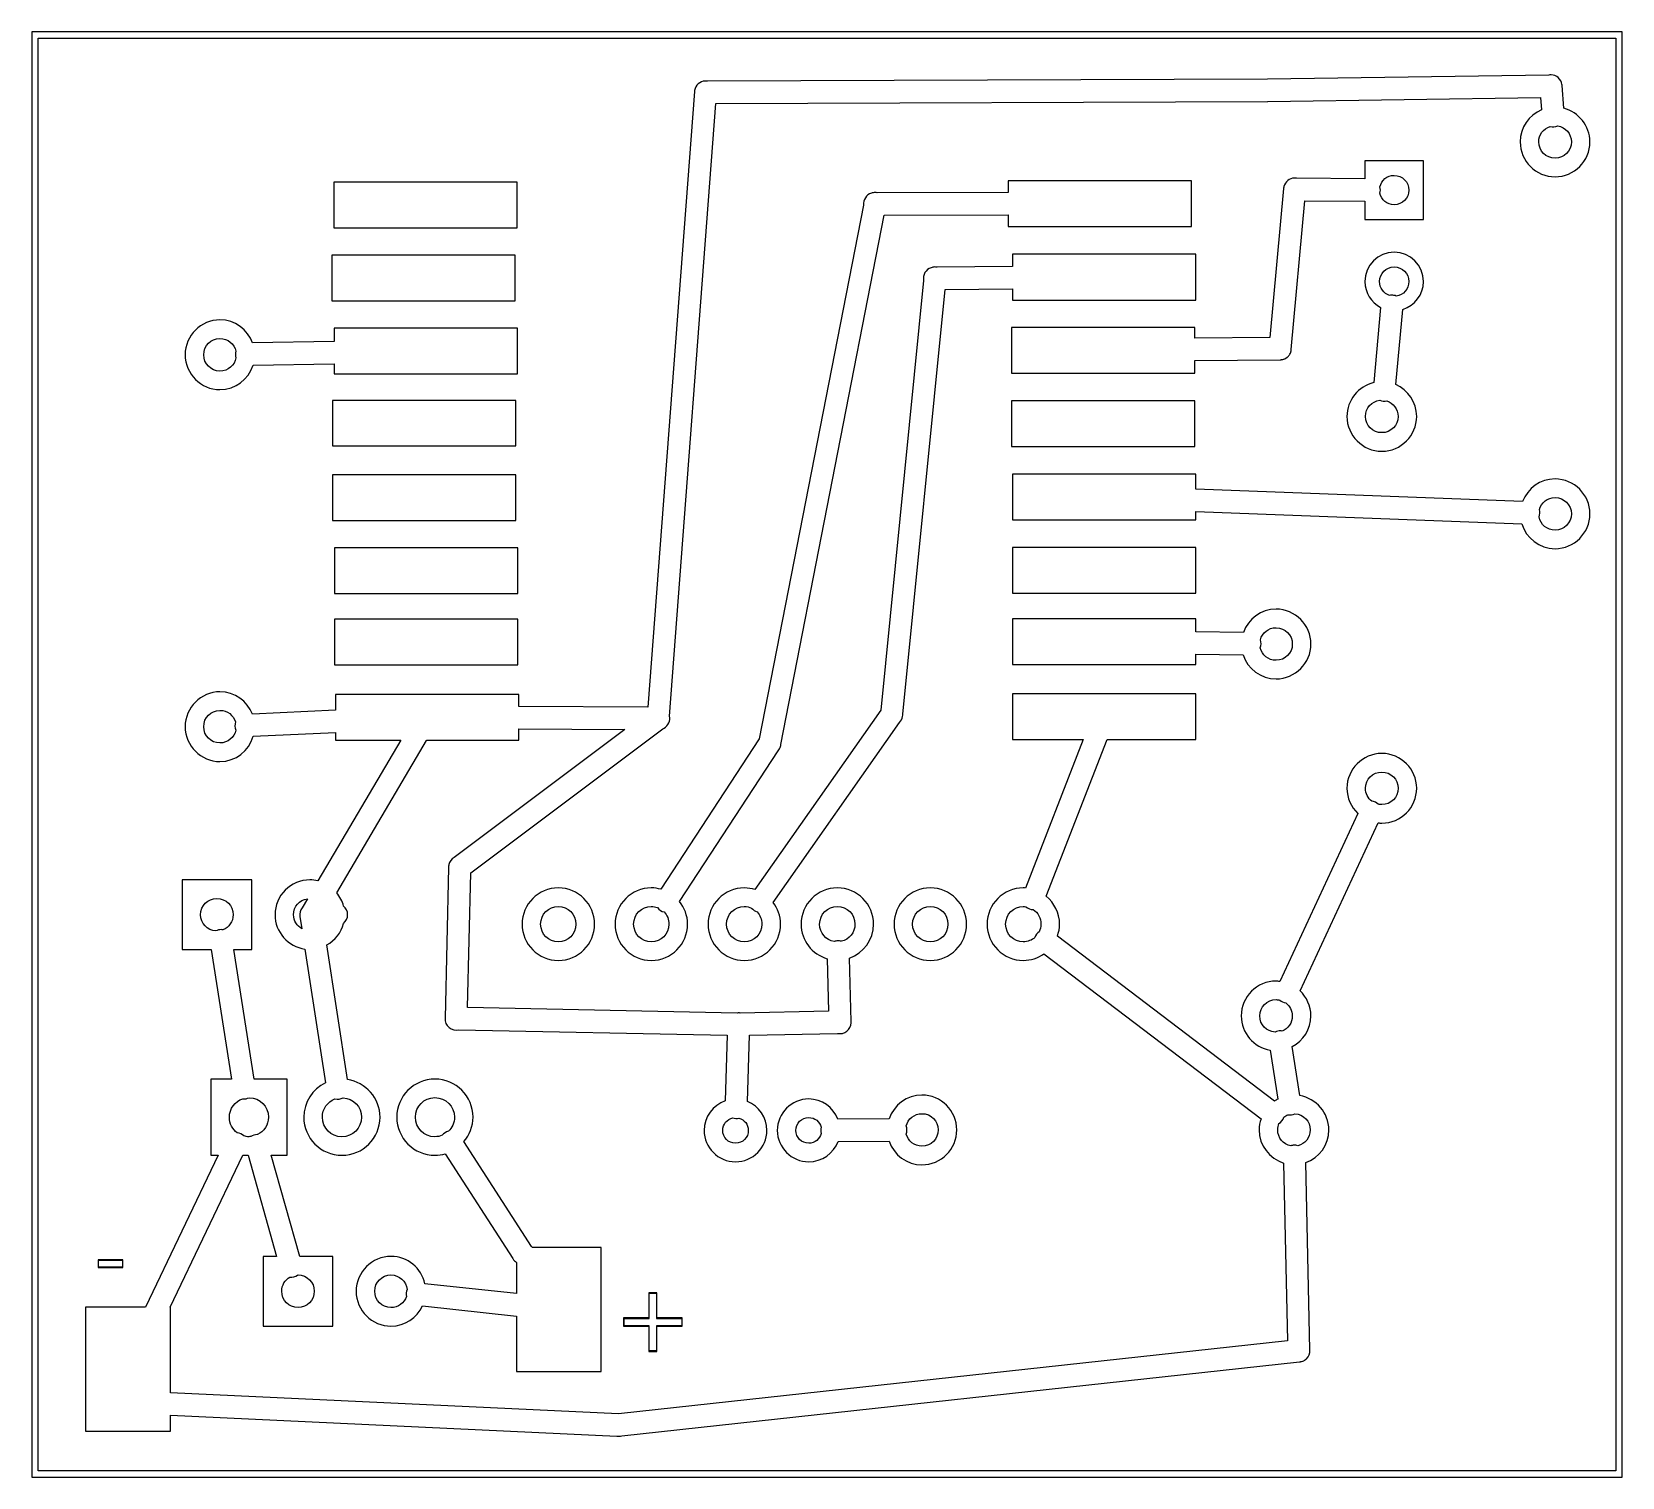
# Model space of a CAD drawing. Extents: x 0 to 34.8, y 0 to 31.6.
import ezdxf

# ---------------------------------------------------------------- set-up
doc = ezdxf.new("R2010")
doc.units = 0
doc.layers.get('0').update_dxf_attribs({"linetype": 'CONTINUOUS'})

msp = doc.modelspace()

# ---------------------------------------------------------------- linework, layer by layer
at = {"color": 7}
for p, q in [((0.010583, 31.59845), (0.010583, 31.527895)), ((34.759216, 31.59845), (0.010583, 31.59845)), ((0.010583, 31.59845), (0.010583, 31.59845)), ((0.010583, 31.527895), (0.010583, 0.010708)), ((0.151695, 31.457339), (34.618105, 31.457339)), ((0.151695, 0.151819), (0.151695, 31.457339)), ((0.151695, 31.457339), (0.151695, 31.457339)), ((34.618105, 31.457339), (34.618105, 0.151819)), ((34.759216, 0.010708), (34.759216, 31.59845)), ((33.158487, 30.654328), (27.012211, 30.56437)), ((33.204733, 30.658299), (33.20479, 30.658297)), ((14.490346, 30.291849), (13.469053, 16.837778)), ((27.012211, 30.56437), (14.772579, 30.51939)), ((33.482158, 29.926724), (33.445997, 30.421495)), ((13.94311, 16.645955), (14.959111, 30.032117)), ((14.959111, 30.032117), (27.009125, 30.076655)), ((27.019262, 30.076655), (32.976359, 30.163527)), ((32.976359, 30.163527), (32.996205, 29.89321)), ((33.34987, 29.541754), (33.34987, 29.541754)), ((29.137807, 28.779759), (29.1377, 28.779754)), ((29.1377, 28.779754), (29.1377, 28.387729)), ((30.417949, 28.779759), (29.137807, 28.779759)), ((30.417949, 27.659688), (30.417949, 28.779759)), ((6.611501, 28.315851), (6.611501, 27.31793)), ((10.615972, 28.315851), (6.611501, 28.315851)), ((6.611501, 28.315851), (6.611501, 28.315851)), ((10.615972, 27.31793), (10.615972, 28.315851)), ((21.340866, 28.339671), (21.340865, 28.339663)), ((21.340865, 28.339663), (21.340865, 28.083017)), ((25.34578, 28.339671), (21.340866, 28.339671)), ((25.34578, 27.341309), (25.34578, 28.339671)), ((27.359661, 28.170775), (27.063327, 24.917721)), ((27.360112, 28.175622), (27.360112, 28.173861)), ((27.645891, 28.396548), (27.644085, 28.396548)), ((29.1377, 28.387729), (27.645891, 28.396548)), ((29.777571, 28.460049), (29.777551, 28.460049)), ((18.18305, 27.811812), (15.903674, 16.144568)), ((21.340865, 28.083017), (18.480717, 28.080805)), ((27.530019, 24.654461), (27.825472, 27.907956)), ((27.825472, 27.907956), (29.137807, 27.899577)), ((29.137807, 27.899577), (29.137807, 27.499615)), ((16.376838, 16.025947), (18.637263, 27.593538)), ((18.637263, 27.593538), (21.340866, 27.59575)), ((21.340866, 27.59575), (21.340866, 27.341309)), ((29.137807, 27.499615), (30.417949, 27.499615)), ((30.417949, 27.499615), (30.417949, 27.659688)), ((6.611501, 27.31793), (10.615972, 27.31793)), ((21.340866, 27.341309), (25.34578, 27.341309)), ((29.777551, 26.779943), (29.777551, 26.779943)), ((6.567404, 26.718208), (6.567404, 25.719846)), ((10.572316, 26.718208), (6.567404, 26.718208)), ((6.567404, 26.718208), (6.567404, 26.718208)), ((10.572316, 25.719846), (10.572316, 26.718208)), ((21.437879, 26.466412), (19.789083, 26.455387)), ((21.437889, 26.735424), (21.437879, 26.735405)), ((21.437879, 26.735405), (21.437879, 26.466412)), ((25.442802, 26.735424), (21.437889, 26.735424)), ((25.442802, 25.737062), (25.442802, 26.735424)), ((29.777551, 26.459357), (29.777551, 26.459357)), ((19.495836, 26.164347), (18.560974, 16.77119)), ((6.567404, 25.719846), (10.572316, 25.719846)), ((19.042967, 16.689188), (19.967246, 25.969013)), ((19.967246, 25.969013), (21.437889, 25.978715)), ((21.437889, 25.978715), (21.437889, 25.737062)), ((21.437889, 25.737062), (25.442802, 25.737062)), ((29.481217, 25.57653), (29.330404, 23.932143)), ((29.815915, 23.888046), (29.966728, 25.531991)), ((4.12177, 25.302686), (4.12177, 25.302686)), ((10.622587, 25.12321), (6.617675, 25.12321)), ((6.617675, 25.12321), (6.617675, 24.830845)), ((10.622587, 24.124848), (10.622587, 25.12321)), ((25.422028, 25.134239), (21.417556, 25.134239)), ((21.417556, 25.134239), (21.417556, 24.135877)), ((25.422028, 24.900523), (25.422028, 25.134239)), ((4.12177, 24.896109), (4.12177, 24.896109)), ((6.617675, 24.830845), (4.835705, 24.798213)), ((27.063327, 24.917721), (25.422028, 24.900523)), ((4.844083, 24.310056), (6.617675, 24.342688)), ((6.617675, 24.342688), (6.617675, 24.124848)), ((25.422028, 24.412367), (27.289546, 24.43221)), ((25.422028, 24.135877), (25.422028, 24.412367)), ((6.617675, 24.124848), (10.622587, 24.124848)), ((21.417556, 24.135877), (25.422028, 24.135877)), ((6.580192, 23.544518), (6.580192, 22.546597)), ((10.584663, 23.544518), (6.580192, 23.544518)), ((6.580192, 23.544518), (6.580192, 23.544518)), ((10.584663, 22.546597), (10.584663, 23.544518)), ((21.417594, 23.533053), (21.417594, 22.535132)), ((25.422066, 23.533053), (21.417594, 23.533053)), ((21.417594, 23.533053), (21.417594, 23.533053)), ((25.422066, 22.535132), (25.422066, 23.533053)), ((29.46446, 23.544968), (29.46446, 23.544969)), ((6.580192, 22.546597), (10.584663, 22.546597)), ((21.417594, 22.535132), (25.422066, 22.535132)), ((6.580191, 21.914242), (6.580191, 20.91588)), ((10.584662, 21.914242), (6.580191, 21.914242)), ((6.580191, 21.914242), (6.580191, 21.914242)), ((10.584662, 20.91588), (10.584662, 21.914242)), ((21.437878, 21.932322), (21.437878, 20.933961)), ((25.44279, 21.932322), (21.437878, 21.932322)), ((21.437878, 21.932322), (21.437878, 21.932322)), ((25.44279, 21.602034), (25.44279, 21.932322)), ((32.58346, 21.334805), (25.44279, 21.602034)), ((33.292985, 21.41903), (33.292983, 21.41903)), ((6.580191, 20.91588), (10.584662, 20.91588)), ((21.437878, 20.933961), (25.44279, 20.933961)), ((25.44279, 20.933961), (25.44279, 21.114318)), ((25.44279, 21.114318), (32.56582, 20.84753)), ((6.623847, 20.321009), (6.623847, 19.322647)), ((10.62876, 20.321009), (6.623847, 20.321009)), ((6.623847, 20.321009), (6.623847, 20.321009)), ((10.62876, 19.322647), (10.62876, 20.321009)), ((21.437878, 20.331151), (21.437878, 19.33323)), ((25.44279, 20.331151), (21.437878, 20.331151)), ((21.437878, 20.331151), (21.437878, 20.331151)), ((25.44279, 19.33323), (25.44279, 20.331151)), ((6.623847, 19.322647), (10.62876, 19.322647)), ((21.437878, 19.33323), (25.44279, 19.33323)), ((25.44279, 18.771432), (21.437878, 18.771432)), ((21.437878, 18.771432), (21.437878, 17.77307)), ((25.44279, 18.487887), (25.44279, 18.771432)), ((27.196539, 18.981335), (27.196539, 18.981334)), ((6.623847, 18.759525), (6.623847, 17.761163)), ((10.62876, 18.759525), (6.623847, 18.759525)), ((6.623847, 18.759525), (6.623847, 18.759525)), ((10.62876, 17.761163), (10.62876, 18.759525)), ((26.481723, 18.472893), (25.44279, 18.487887)), ((27.196534, 18.574317), (27.196539, 18.574317)), ((6.623847, 17.761163), (10.62876, 17.761163)), ((21.437878, 17.77307), (25.44279, 17.77307)), ((25.44279, 17.77307), (25.44279, 17.99973)), ((25.44279, 17.99973), (26.475548, 17.985179)), ((10.651239, 17.118677), (6.646327, 17.118677)), ((6.646327, 17.118677), (6.646327, 16.772073)), ((10.651239, 16.853212), (10.651239, 17.118677)), ((21.437879, 17.12926), (21.437878, 17.12925)), ((21.437878, 17.12925), (21.437878, 16.131329)), ((25.44279, 17.12926), (21.437879, 17.12926)), ((25.44279, 16.131339), (25.44279, 17.12926)), ((4.121768, 16.768093), (4.121769, 16.768093)), ((6.646327, 16.772073), (4.829961, 16.688729)), ((13.469053, 16.837778), (10.651239, 16.853212)), ((18.560974, 16.77119), (15.809747, 12.850945)), ((12.969012, 16.35359), (9.239708, 13.556942)), ((9.601295, 13.218716), (13.799353, 16.366378)), ((10.651261, 16.120316), (10.651261, 16.365937)), ((10.651261, 16.365937), (12.969012, 16.35359)), ((16.208827, 12.570486), (18.968874, 16.503079)), ((4.850246, 16.201896), (6.646327, 16.283917)), ((8.072432, 16.120316), (6.260917, 13.04321)), ((6.646327, 16.283917), (6.646327, 16.120316)), ((6.646327, 16.120316), (8.072432, 16.120316)), ((6.673689, 12.782153), (8.631607, 16.109731)), ((8.637339, 16.120316), (10.651261, 16.120316)), ((15.903674, 16.144568), (13.753051, 12.858441)), ((21.437878, 16.131329), (22.984369, 16.131329)), ((22.984369, 16.131329), (21.719659, 12.884889)), ((22.173421, 12.706306), (23.507804, 16.131339)), ((23.507804, 16.131339), (25.44279, 16.131339)), ((29.507236, 15.420922), (29.507236, 15.420922)), ((28.982954, 14.516181), (27.277715, 10.844644)), ((27.720449, 10.640473), (29.425691, 14.312011)), ((9.116216, 13.337757), (9.040369, 10.039283)), ((9.533385, 10.272578), (9.601295, 13.218716)), ((4.816301, 13.065687), (3.2923, 13.065687)), ((3.2923, 13.065687), (3.2923, 12.861958)), ((3.2923, 12.861958), (3.2923, 11.541245)), ((4.816301, 11.541245), (4.816301, 13.065687)), ((11.514233, 12.88975), (11.514233, 12.88975)), ((19.64268, 12.88975), (19.64268, 12.88975)), ((4.054301, 12.659122), (4.054301, 12.659122)), ((6.032063, 12.653829), (5.915205, 12.455392)), ((6.032063, 12.653829), (6.032063, 12.653829)), ((5.86758, 12.266655), (5.909032, 11.995457)), ((11.514233, 12.482732), (11.514233, 12.482732)), ((13.546235, 12.482732), (13.546235, 12.482732)), ((15.578236, 12.482732), (15.578236, 12.482732)), ((17.610237, 12.48273), (17.610237, 12.482732)), ((19.64268, 12.482732), (19.64268, 12.482732)), ((21.67424, 12.482732), (21.67424, 12.482732)), ((27.161737, 8.230117), (22.419043, 11.836708)), ((3.2923, 11.541245), (3.928182, 11.541245)), ((3.928182, 11.541245), (4.375769, 8.711523)), ((4.869218, 8.711523), (4.42163, 11.541245)), ((4.42163, 11.541245), (4.816301, 11.541245)), ((5.97693, 11.552723), (6.425399, 8.625545)), ((6.906941, 8.699189), (6.456719, 11.642239)), ((17.387097, 11.340609), (17.418406, 10.194521)), ((17.912295, 9.969625), (17.874371, 11.353838)), ((22.125354, 11.447759), (26.868896, 7.840163)), ((27.196527, 10.446763), (27.196539, 10.446762)), ((15.421682, 10.154393), (9.533385, 10.272578)), ((17.418406, 10.194521), (15.490915, 10.154393)), ((9.342876, 9.788369), (15.204723, 9.671512)), ((15.204723, 9.671512), (15.161067, 8.235265)), ((15.649224, 8.22336), (15.692439, 9.671512)), ((15.692439, 9.671512), (17.614197, 9.709876)), ((27.716483, 8.349181), (27.548912, 9.420302)), ((27.067371, 9.342251), (27.235381, 8.271128)), ((4.375769, 8.711523), (3.920686, 8.711523)), ((3.920686, 8.711523), (3.920686, 8.508235)), ((5.587121, 8.711523), (4.869218, 8.711523)), ((5.587121, 7.045088), (5.587121, 8.711523)), ((8.818127, 8.711535), (8.818127, 8.711535)), ((3.920686, 8.508235), (3.920686, 7.045088)), ((19.459676, 8.361834), (19.459676, 8.361845)), ((4.760739, 8.304518), (4.760739, 8.304498)), ((6.811702, 8.302692), (6.811702, 8.302692)), ((8.818127, 8.305401), (8.818127, 8.305401)), ((15.326441, 7.863447), (15.326441, 7.863441)), ((16.98626, 7.869604), (16.986261, 7.869604)), ((18.740891, 7.840614), (17.624349, 7.836641)), ((19.459677, 7.955206), (19.459676, 7.955206)), ((27.60929, 7.952952), (27.60929, 7.952948)), ((10.931269, 5.05235), (9.452246, 7.345402)), ((17.626112, 7.348927), (18.742655, 7.353329)), ((4.083846, 7.045088), (2.491935, 3.724125)), ((3.032567, 3.724125), (4.624919, 7.045088)), ((3.920686, 7.045088), (4.083846, 7.045088)), ((4.624919, 7.045088), (4.735603, 7.045088)), ((4.735603, 7.045088), (5.358697, 4.835817)), ((5.864933, 4.835817), (5.24228, 7.045088)), ((5.24228, 7.045088), (5.587121, 7.045088)), ((27.359699, 6.877078), (27.444366, 2.993876)), ((27.936968, 2.792044), (27.847009, 6.886915)), ((12.453064, 2.324049), (12.453064, 5.033384)), ((1.457414, 4.7612), (1.457414, 4.590103)), ((1.996283, 4.7612), (1.457414, 4.7612)), ((1.457414, 4.7612), (1.457414, 4.7612)), ((1.457414, 4.590103), (2.000692, 4.590103)), ((1.466234, 4.752372), (1.991873, 4.752372)), ((1.466234, 4.598913), (1.466234, 4.752372)), ((1.466234, 4.752372), (1.466234, 4.752372)), ((1.991873, 4.598913), (1.466234, 4.598913)), ((1.991873, 4.752372), (1.991873, 4.598913)), ((2.000692, 4.7612), (1.996283, 4.7612)), ((2.000692, 4.590103), (2.000692, 4.7612)), ((5.358697, 4.835817), (5.064569, 4.835817)), ((5.064569, 4.835817), (5.064569, 4.632529)), ((5.064569, 4.632529), (5.064569, 3.311816)), ((6.58857, 4.835817), (5.864933, 4.835817)), ((6.58857, 3.311816), (6.58857, 4.835817)), ((10.601861, 4.705742), (10.601861, 4.023556)), ((5.82701, 4.429611), (5.827011, 4.42958)), ((7.85857, 4.42958), (7.858571, 4.42958)), ((10.601861, 4.023556), (8.600728, 4.239192)), ((13.670148, 4.042413), (13.4942, 4.042413)), ((13.4942, 4.042413), (13.4942, 4.042407)), ((13.4942, 4.042407), (13.4942, 4.038004)), ((13.4942, 4.038004), (13.4942, 3.490314)), ((13.503019, 4.033579), (13.660887, 4.033579)), ((13.503019, 3.481041), (13.503019, 4.033579)), ((13.503019, 4.033579), (13.503019, 4.033579)), ((13.660887, 4.033579), (13.660887, 3.481041)), ((13.670148, 3.490314), (13.670148, 4.042413)), ((2.491935, 3.724125), (1.187097, 3.724125)), ((1.187097, 3.724125), (1.187097, 1.01479)), ((3.0383, 3.724125), (3.032567, 3.724125)), ((3.0383, 1.852638), (3.0383, 3.724125)), ((8.546929, 3.754565), (10.601861, 3.533196)), ((10.601861, 3.533196), (10.601861, 2.324049)), ((13.4942, 3.490314), (12.94122, 3.490314)), ((12.94122, 3.490314), (12.94122, 3.312162)), ((12.950921, 3.32141), (12.950921, 3.481041)), ((12.950921, 3.481041), (13.503019, 3.481041)), ((13.660887, 3.481041), (14.213425, 3.481041)), ((14.222246, 3.490314), (13.670148, 3.490314)), ((14.213425, 3.481041), (14.213425, 3.32141)), ((14.222246, 3.312162), (14.222246, 3.490314)), ((5.064569, 3.311816), (6.58857, 3.311816)), ((12.94122, 3.312162), (13.4942, 3.312162)), ((13.503019, 3.32141), (12.950921, 3.32141)), ((13.4942, 3.312162), (13.4942, 2.760065)), ((13.503019, 2.76887), (13.503019, 3.32141)), ((14.213425, 3.32141), (13.660887, 3.32141)), ((13.660887, 3.32141), (13.660887, 2.76887)), ((13.670148, 2.760065), (13.670148, 3.312162)), ((13.670148, 3.312162), (14.222246, 3.312162)), ((27.444366, 2.993876), (12.830535, 1.394467)), ((12.903296, 0.91249), (27.705862, 2.53218)), ((13.4942, 2.760065), (13.670148, 2.760065)), ((13.660887, 2.76887), (13.503019, 2.76887)), ((10.601861, 2.324049), (12.453064, 2.324049)), ((12.830535, 1.394467), (3.0383, 1.852638)), ((3.0383, 1.01479), (3.0383, 1.364922)), ((3.0383, 1.364922), (12.792171, 0.908516)), ((1.187097, 1.01479), (3.0383, 1.01479)), ((0.010583, 0.010708), (34.759216, 0.010708)), ((34.618105, 0.151819), (0.151695, 0.151819))]:
    msp.add_line(p, q, dxfattribs=at)
for points in [[(33.20479, 30.658297), (33.189264, 30.658451), (33.17376, 30.657122), (33.158487, 30.654328)], [(33.443739, 30.446632), (33.427744, 30.56678), (33.325933, 30.656944), (33.204733, 30.658299)], [(14.490346, 30.293613), (14.490344, 30.293025), (14.490344, 30.292437), (14.490346, 30.291849)], [(14.492992, 30.314779), (14.491802, 30.307766), (14.490919, 30.300703), (14.490346, 30.293613)], [(14.493444, 30.318748), (14.493282, 30.317426), (14.493132, 30.316103), (14.492992, 30.314779)], [(14.724072, 30.522477), (14.608645, 30.517767), (14.51236, 30.432712), (14.493444, 30.318748)], [(14.772579, 30.51939), (14.756553, 30.522032), (14.740304, 30.523066), (14.724072, 30.522477)], [(33.443739, 30.445749), (33.44374, 30.446043), (33.44374, 30.446337), (33.443739, 30.446632)], [(33.445546, 30.428992), (33.445137, 30.434597), (33.444534, 30.440186), (33.443739, 30.445749)], [(33.445997, 30.421495), (33.445885, 30.423996), (33.445735, 30.426496), (33.445546, 30.428992)], [(27.009125, 30.076655), (27.011623, 30.076617), (27.014122, 30.076617), (27.016621, 30.076655)], [(27.016621, 30.076655), (27.017501, 30.07665), (27.018382, 30.07665), (27.019262, 30.076655)], [(32.996205, 29.89321), (32.72344, 29.776814), (32.530538, 29.50554), (32.530538, 29.192064)], [(34.054539, 29.192064), (34.054539, 29.544789), (33.809425, 29.8414), (33.482158, 29.926724)], [(33.184063, 29.529407), (33.239072, 29.513973), (33.297754, 29.518343), (33.34987, 29.541754)], [(33.34987, 29.541754), (33.520653, 29.514956), (33.648407, 29.37131), (33.648407, 29.192063)], [(32.530538, 29.192064), (32.530538, 28.77363), (32.874546, 28.429623), (33.292978, 28.429623)], [(32.936678, 29.192063), (32.936678, 29.352555), (33.039958, 29.48408), (33.184063, 29.529407)], [(33.292983, 28.836198), (33.094183, 28.836198), (32.936678, 28.993264), (32.936678, 29.192063)], [(33.292978, 28.429623), (33.711413, 28.429623), (34.054539, 28.77363), (34.054539, 29.192064)], [(33.648407, 29.192063), (33.648407, 28.993264), (33.49178, 28.836198), (33.292983, 28.836198)], [(27.360112, 28.173861), (27.359955, 28.172833), (27.359805, 28.171805), (27.359661, 28.170775)], [(27.362754, 28.195906), (27.36159, 28.189185), (27.360709, 28.182418), (27.360112, 28.175622)], [(27.368037, 28.219719), (27.36588, 28.211874), (27.364117, 28.203927), (27.362754, 28.195906)], [(27.596902, 28.400517), (27.489009, 28.397539), (27.395909, 28.323992), (27.368037, 28.219719)], [(27.644085, 28.396548), (27.628523, 28.399399), (27.612721, 28.400728), (27.596902, 28.400517)], [(29.465343, 28.071993), (29.478926, 28.116954), (29.47924, 28.164882), (29.466246, 28.210017)], [(29.466246, 28.210017), (29.497751, 28.353978), (29.62324, 28.460049), (29.777571, 28.460049)], [(29.777551, 28.460049), (29.956182, 28.460049), (30.098137, 28.318092), (30.098137, 28.139462)], [(18.355911, 28.070663), (18.243558, 28.037152), (18.170954, 27.928431), (18.18305, 27.811812)], [(18.431318, 28.084333), (18.405619, 28.083779), (18.380169, 28.079165), (18.355911, 28.070663)], [(18.480266, 28.080805), (18.46411, 28.083624), (18.447711, 28.084806), (18.431318, 28.084333)], [(18.480717, 28.080805), (18.480567, 28.080805), (18.480416, 28.080805), (18.480266, 28.080805)], [(29.777551, 27.819757), (29.622236, 27.819757), (29.495827, 27.926734), (29.465343, 28.071993)], [(30.098137, 28.139462), (30.098137, 27.960832), (29.956182, 27.819757), (29.777551, 27.819757)], [(29.777551, 26.779943), (29.425985, 26.779943), (29.1377, 26.491219), (29.1377, 26.139652)], [(30.417843, 26.139652), (30.417843, 26.491219), (30.129118, 26.779943), (29.777551, 26.779943)], [(19.660319, 26.443042), (19.542871, 26.405145), (19.472247, 26.285482), (19.495836, 26.164347)], [(19.742339, 26.458916), (19.71429, 26.458382), (19.686542, 26.453012), (19.660319, 26.443042)], [(19.789083, 26.455387), (19.773651, 26.458062), (19.757998, 26.459244), (19.742339, 26.458916)], [(29.457847, 26.139652), (29.457847, 26.318282), (29.598922, 26.459357), (29.777551, 26.459357)], [(29.777551, 26.459357), (29.956182, 26.459357), (30.098137, 26.318281), (30.098137, 26.139652)], [(29.1377, 26.139652), (29.1377, 25.89542), (29.278367, 25.684279), (29.481217, 25.57653)], [(29.675686, 25.837586), (29.548544, 25.879798), (29.457847, 25.997053), (29.457847, 26.139652)], [(30.098137, 26.139652), (30.098137, 25.976256), (29.979014, 25.845316), (29.82209, 25.823915)], [(29.966728, 25.531991), (30.226458, 25.613573), (30.417843, 25.854173), (30.417843, 26.139652)], [(29.722429, 25.843319), (29.7067, 25.84292), (29.691046, 25.841), (29.675686, 25.837586)], [(29.82209, 25.823915), (29.790599, 25.837304), (29.756643, 25.843915), (29.722429, 25.843319)], [(4.12177, 25.302686), (3.703336, 25.302686), (3.36021, 24.959119), (3.36021, 24.540685)], [(4.835705, 24.798213), (4.72901, 25.09061), (4.449527, 25.302686), (4.12177, 25.302686)], [(3.766347, 24.540685), (3.766347, 24.739485), (3.922971, 24.896109), (4.12177, 24.896109)], [(4.12177, 24.896109), (4.293744, 24.896109), (4.434031, 24.778644), (4.468816, 24.618296)], [(3.36021, 24.540685), (3.36021, 24.122251), (3.703336, 23.779126), (4.12177, 23.779125)], [(4.12177, 24.185261), (3.922971, 24.185261), (3.766347, 24.341886), (3.766347, 24.540685)], [(4.471462, 24.476303), (4.441726, 24.309203), (4.298451, 24.185261), (4.12177, 24.185261)], [(4.468816, 24.618296), (4.455597, 24.57175), (4.456518, 24.522324), (4.471462, 24.476303)], [(27.289546, 24.43221), (27.294995, 24.432321), (27.300439, 24.432615), (27.305869, 24.433091)], [(27.305869, 24.433091), (27.310728, 24.43339), (27.315577, 24.433834), (27.320409, 24.434423)], [(27.320409, 24.434423), (27.322324, 24.434694), (27.324236, 24.434987), (27.326144, 24.435303)], [(27.326144, 24.435303), (27.340408, 24.437729), (27.354427, 24.441418), (27.368037, 24.446328)], [(27.368037, 24.446328), (27.37355, 24.44819), (27.378995, 24.450249), (27.384361, 24.452501)], [(27.384361, 24.452501), (27.384964, 24.452792), (27.385566, 24.453085), (27.386167, 24.453381)], [(27.386167, 24.453381), (27.40039, 24.459714), (27.413975, 24.467392), (27.426735, 24.476312)], [(27.426735, 24.476312), (27.427037, 24.476605), (27.427338, 24.476898), (27.427638, 24.477192)], [(27.427638, 24.477192), (27.43403, 24.481599), (27.440209, 24.486308), (27.446152, 24.491304)], [(27.446152, 24.491304), (27.44779, 24.492752), (27.449408, 24.494221), (27.451006, 24.495713)], [(27.451006, 24.495713), (27.451893, 24.496588), (27.452774, 24.49747), (27.453648, 24.498359)], [(27.453648, 24.498359), (27.470719, 24.514258), (27.48542, 24.532524), (27.497304, 24.552599)], [(27.497304, 24.552599), (27.497914, 24.553623), (27.498516, 24.554652), (27.49911, 24.555685)], [(27.49911, 24.555685), (27.506532, 24.568756), (27.51273, 24.582484), (27.517624, 24.596696)], [(27.517624, 24.596696), (27.519441, 24.602222), (27.52106, 24.607811), (27.522478, 24.613453)], [(27.522478, 24.613453), (27.522631, 24.614039), (27.522782, 24.614626), (27.52293, 24.615214)], [(27.52293, 24.615214), (27.523917, 24.619306), (27.524798, 24.623424), (27.525572, 24.627562)], [(27.525572, 24.627562), (27.526797, 24.63311), (27.527829, 24.638699), (27.528665, 24.644319)], [(27.528665, 24.644319), (27.529187, 24.64769), (27.529639, 24.651071), (27.530019, 24.654461)], [(4.12177, 23.779125), (4.459401, 23.779125), (4.745157, 24.003897), (4.844083, 24.310056)], [(29.330404, 23.932143), (28.996465, 23.85147), (28.744793, 23.550919), (28.744793, 23.193514)], [(30.268794, 23.193514), (30.268794, 23.502013), (30.081673, 23.768684), (29.815915, 23.888046)], [(29.151369, 23.193513), (29.151369, 23.377622), (29.286691, 23.524095), (29.46446, 23.544968)], [(29.46446, 23.544969), (29.511875, 23.524619), (29.564524, 23.519832), (29.614832, 23.531298)], [(29.614832, 23.531298), (29.759351, 23.486288), (29.86266, 23.354393), (29.862658, 23.193513)], [(28.744793, 23.193514), (28.744793, 22.77508), (29.088801, 22.431955), (29.507236, 22.431955)], [(29.507236, 22.83809), (29.308438, 22.83809), (29.151369, 22.994714), (29.151369, 23.193513)], [(29.507236, 22.431955), (29.925672, 22.431955), (30.268794, 22.77508), (30.268794, 23.193514)], [(29.862658, 23.193513), (29.862658, 22.994714), (29.706035, 22.83809), (29.507236, 22.83809)], [(33.292983, 21.825607), (32.970269, 21.825607), (32.693933, 21.620197), (32.58346, 21.334805)], [(34.054543, 21.063606), (34.054543, 21.48204), (33.711417, 21.825607), (33.292983, 21.825607)], [(32.949909, 21.156651), (32.990348, 21.308869), (33.126695, 21.41903), (33.292985, 21.41903)], [(33.292983, 21.41903), (33.49178, 21.41903), (33.648407, 21.262405), (33.648407, 21.063606)], [(32.943294, 20.995696), (32.963667, 21.04705), (32.965999, 21.103799), (32.949909, 21.156651)], [(33.292983, 20.708182), (33.117517, 20.708182), (32.974473, 20.830341), (32.943294, 20.995696)], [(33.292983, 20.302047), (33.711417, 20.302047), (34.054543, 20.645172), (34.054543, 21.063606)], [(33.648407, 21.063606), (33.648407, 20.864807), (33.49178, 20.708182), (33.292983, 20.708182)], [(32.56582, 20.84753), (32.660301, 20.533896), (32.950004, 20.302047), (33.292983, 20.302047)], [(27.196539, 18.981334), (26.867463, 18.981334), (26.58743, 18.76727), (26.481723, 18.472893)], [(27.958539, 18.218894), (27.958539, 18.637328), (27.614973, 18.981335), (27.196539, 18.981335)], [(26.853898, 18.310174), (26.89363, 18.46329), (27.029614, 18.574317), (27.196534, 18.574317)], [(27.196539, 18.574317), (27.395338, 18.574317), (27.551963, 18.417692), (27.551963, 18.218893)], [(26.851256, 18.136431), (26.87344, 18.192056), (26.87438, 18.2539), (26.853898, 18.310174)], [(27.196539, 17.863469), (27.026352, 17.863469), (26.887846, 17.978642), (26.851256, 18.136431)], [(27.196539, 17.456894), (27.614973, 17.456894), (27.958539, 17.80046), (27.958539, 18.218894)], [(27.551963, 18.218893), (27.551963, 18.020093), (27.395338, 17.863469), (27.196539, 17.863469)], [(26.475548, 17.985179), (26.575405, 17.68059), (26.860032, 17.456894), (27.196539, 17.456894)], [(4.121759, 17.174681), (3.703325, 17.174681), (3.360199, 16.831115), (3.360199, 16.412681)], [(4.829961, 16.688729), (4.718413, 16.971815), (4.4427, 17.174681), (4.121759, 17.174681)], [(3.766345, 16.412669), (3.766345, 16.611469), (3.922969, 16.768093), (4.121768, 16.768093)], [(4.121769, 16.768093), (4.284258, 16.768093), (4.417207, 16.66266), (4.460877, 16.515857)], [(19.037235, 16.634507), (19.041201, 16.65246), (19.043124, 16.670803), (19.042967, 16.689188)], [(3.360199, 16.412681), (3.360199, 15.994246), (3.703325, 15.65068), (4.121759, 15.65068)], [(4.121768, 16.056805), (3.922969, 16.056805), (3.766345, 16.21387), (3.766345, 16.412669)], [(4.469696, 16.337704), (4.435941, 16.175932), (4.294736, 16.056805), (4.121768, 16.056805)], [(4.460877, 16.515857), (4.441214, 16.45749), (4.444365, 16.393844), (4.469696, 16.337704)], [(13.799353, 16.366378), (13.809114, 16.371181), (13.818542, 16.376632), (13.827575, 16.382695)], [(13.827575, 16.382695), (13.919219, 16.436004), (13.96592, 16.542417), (13.94311, 16.645955)], [(18.968874, 16.503079), (19.004092, 16.538085), (19.027784, 16.583009), (19.036783, 16.631843)], [(19.036783, 16.631843), (19.036937, 16.63258), (19.037088, 16.633317), (19.037235, 16.634056)], [(19.037235, 16.634056), (19.037235, 16.634206), (19.037235, 16.634357), (19.037235, 16.634507)], [(4.121759, 15.65068), (4.466734, 15.65068), (4.757672, 15.885474), (4.850246, 16.201896)], [(8.631607, 16.109731), (8.633604, 16.113212), (8.635516, 16.116741), (8.637339, 16.120316)], [(16.367577, 15.98185), (16.372018, 15.996231), (16.375119, 16.010993), (16.376838, 16.025947)], [(14.160509, 12.590771), (14.160509, 12.590771), (16.316865, 15.886158), (16.316865, 15.886158)], [(16.316865, 15.886158), (16.340727, 15.913851), (16.358059, 15.946555), (16.367577, 15.98185)], [(29.507272, 15.827633), (29.088838, 15.827633), (28.744829, 15.484067), (28.744829, 15.065633)], [(30.26883, 15.065633), (30.26883, 15.484067), (29.925708, 15.827633), (29.507272, 15.827633)], [(29.151369, 15.065498), (29.151369, 15.264297), (29.308438, 15.420922), (29.507236, 15.420922)], [(29.507236, 15.420922), (29.706035, 15.420922), (29.86266, 15.264298), (29.862658, 15.065498)], [(28.744829, 15.065633), (28.744829, 14.84993), (28.837079, 14.655227), (28.982954, 14.516181)], [(29.290277, 14.783716), (29.205989, 14.848268), (29.151369, 14.949226), (29.151369, 15.065498)], [(29.862658, 15.065498), (29.862658, 14.866699), (29.706035, 14.709634), (29.507236, 14.709634)], [(29.507272, 14.303632), (29.925708, 14.303632), (30.26883, 14.647199), (30.26883, 15.065633)], [(29.430505, 14.718452), (29.392082, 14.754847), (29.342863, 14.777754), (29.290277, 14.783716)], [(29.507236, 14.709634), (29.480752, 14.709634), (29.455225, 14.71316), (29.430505, 14.718452)], [(29.425691, 14.312011), (29.452839, 14.309039), (29.479379, 14.303632), (29.507272, 14.303632)], [(9.239708, 13.556942), (9.179884, 13.522822), (9.137276, 13.464997), (9.122409, 13.397751)], [(9.117096, 13.358924), (9.116497, 13.351884), (9.116203, 13.344822), (9.116216, 13.337757)], [(9.117548, 13.368626), (9.117333, 13.365395), (9.117183, 13.36216), (9.117096, 13.358924)], [(9.11888, 13.377887), (9.118377, 13.374809), (9.117933, 13.371721), (9.117548, 13.368626)], [(9.122409, 13.396848), (9.120983, 13.390577), (9.119806, 13.384251), (9.11888, 13.377887)], [(9.122409, 13.397751), (9.122409, 13.3976), (9.122409, 13.39745), (9.122409, 13.397299)], [(9.122409, 13.397299), (9.122409, 13.397149), (9.122409, 13.396998), (9.122409, 13.396848)], [(6.086292, 13.065699), (5.667858, 13.065699), (5.324291, 12.722133), (5.324291, 12.303699)], [(6.260917, 13.04321), (6.204622, 13.056625), (6.146493, 13.065699), (6.086292, 13.065699)], [(11.514233, 12.88975), (11.078966, 12.88975), (10.721806, 12.53215), (10.721806, 12.096882)], [(12.307102, 12.096882), (12.307102, 12.53215), (11.949501, 12.88975), (11.514233, 12.88975)], [(13.546235, 12.88975), (13.110967, 12.88975), (12.753807, 12.53215), (12.753807, 12.096882)], [(13.753051, 12.858441), (13.686571, 12.876738), (13.618243, 12.88975), (13.546235, 12.88975)], [(15.578236, 12.88975), (15.142968, 12.889751), (14.785808, 12.53215), (14.785808, 12.096882)], [(15.809747, 12.850945), (15.736037, 12.873832), (15.659118, 12.88975), (15.578236, 12.88975)], [(17.610229, 12.889745), (17.174961, 12.889745), (16.818242, 12.532145), (16.818242, 12.096877)], [(18.402656, 12.096877), (18.402656, 12.532145), (18.045496, 12.889745), (17.610229, 12.889745)], [(19.64268, 12.88975), (19.207412, 12.88975), (18.849811, 12.53215), (18.849811, 12.096882)], [(20.434666, 12.096882), (20.434666, 12.53215), (20.077948, 12.88975), (19.64268, 12.88975)], [(21.674239, 12.889739), (21.238971, 12.889739), (20.881811, 12.532138), (20.881811, 12.09687)], [(21.719659, 12.884889), (21.70434, 12.885792), (21.68977, 12.889739), (21.674239, 12.889739)], [(3.698436, 12.303698), (3.698436, 12.502498), (3.855502, 12.659122), (4.054301, 12.659122)], [(4.054301, 12.659122), (4.253101, 12.659122), (4.409725, 12.502497), (4.409725, 12.303698)], [(5.730438, 12.303697), (5.730438, 12.483859), (5.859877, 12.62811), (6.032063, 12.653829)], [(6.821855, 12.491993), (6.793889, 12.600022), (6.742515, 12.697975), (6.673689, 12.782153)], [(14.338662, 12.096882), (14.338662, 12.283962), (14.270357, 12.454659), (14.160509, 12.590771)], [(16.371105, 12.096882), (16.371105, 12.274658), (16.309016, 12.437738), (16.208827, 12.570486)], [(22.467109, 12.096882), (22.467109, 12.342507), (22.350807, 12.560511), (22.173421, 12.706306)], [(4.034017, 11.949597), (3.845159, 11.960091), (3.698436, 12.111862), (3.698436, 12.303698)], [(4.409725, 12.303698), (4.409725, 12.151481), (4.317573, 12.024099), (4.18527, 11.972528)], [(5.324291, 12.303699), (5.324291, 11.922757), (5.610119, 11.60686), (5.97693, 11.552723)], [(5.909032, 11.995457), (5.802187, 12.056444), (5.730438, 12.170162), (5.730438, 12.303697)], [(5.915205, 12.455392), (5.873822, 12.401817), (5.856571, 12.333451), (5.86758, 12.266655)], [(6.821404, 12.114521), (6.87805, 12.16078), (6.910949, 12.230015), (6.911037, 12.30315)], [(6.911037, 12.30315), (6.911124, 12.376284), (6.87839, 12.445599), (6.821855, 12.491993)], [(11.128382, 12.096881), (11.128382, 12.312514), (11.2986, 12.482732), (11.514233, 12.482732)], [(11.514233, 12.482732), (11.729866, 12.482732), (11.900525, 12.312514), (11.900525, 12.096881)], [(13.160384, 12.096881), (13.160384, 12.312514), (13.330602, 12.482732), (13.546235, 12.482732)], [(13.546235, 12.482732), (13.59343, 12.482732), (13.637831, 12.473477), (13.679408, 12.458479)], [(13.679408, 12.458479), (13.714883, 12.409651), (13.767204, 12.375713), (13.826252, 12.363228)], [(13.826252, 12.363228), (13.891882, 12.294307), (13.932527, 12.201156), (13.932527, 12.096881)], [(15.191944, 12.096881), (15.191944, 12.312514), (15.362603, 12.482732), (15.578236, 12.482732)], [(15.578236, 12.482732), (15.635426, 12.482732), (15.688955, 12.469955), (15.737427, 12.448336)], [(15.737427, 12.448336), (15.767787, 12.409265), (15.809312, 12.380352), (15.85649, 12.365433)], [(15.85649, 12.365433), (15.923144, 12.296326), (15.964087, 12.202185), (15.964087, 12.096881)], [(17.224386, 12.096879), (17.224386, 12.312512), (17.394604, 12.48273), (17.610237, 12.48273)], [(17.610237, 12.482732), (17.82587, 12.482732), (17.996529, 12.312514), (17.996529, 12.096881)], [(19.255947, 12.096881), (19.255947, 12.312514), (19.427047, 12.482732), (19.64268, 12.482732)], [(19.64268, 12.482732), (19.858313, 12.482732), (20.028531, 12.312514), (20.028531, 12.096881)], [(21.288389, 12.096881), (21.288389, 12.312514), (21.458607, 12.482732), (21.67424, 12.482732)], [(21.67424, 12.482732), (21.694084, 12.482732), (21.713022, 12.479785), (21.732007, 12.476999)], [(21.732007, 12.476999), (21.776418, 12.437671), (21.833641, 12.415879), (21.892962, 12.415704)], [(21.892962, 12.415704), (21.994467, 12.346704), (22.060532, 12.230747), (22.060532, 12.096881)], [(4.151315, 11.976497), (4.110583, 11.97747), (4.070255, 11.968222), (4.034017, 11.949597)], [(4.18527, 11.972528), (4.174059, 11.974643), (4.162712, 11.97597), (4.151315, 11.976497)], [(6.456719, 11.642239), (6.635092, 11.743121), (6.768733, 11.912072), (6.821404, 12.114521)], [(10.721806, 12.096882), (10.721806, 11.661614), (11.078966, 11.304454), (11.514233, 11.304454)], [(11.514233, 11.71103), (11.2986, 11.71103), (11.128382, 11.881248), (11.128382, 12.096881)], [(11.514233, 11.304454), (11.949501, 11.304454), (12.307102, 11.661614), (12.307102, 12.096882)], [(11.900525, 12.096881), (11.900525, 11.881248), (11.729866, 11.71103), (11.514233, 11.71103)], [(12.753807, 12.096882), (12.753807, 11.661614), (13.110967, 11.304454), (13.546235, 11.304454)], [(13.546235, 11.71103), (13.330602, 11.71103), (13.160384, 11.881248), (13.160384, 12.096881)], [(13.546235, 11.304454), (13.981502, 11.304454), (14.338662, 11.661614), (14.338662, 12.096882)], [(13.932527, 12.096881), (13.932526, 11.881248), (13.761868, 11.71103), (13.546235, 11.71103)], [(14.785808, 12.096882), (14.785808, 11.661614), (15.142968, 11.304454), (15.578236, 11.304454)], [(15.578236, 11.71103), (15.362603, 11.71103), (15.191944, 11.881248), (15.191944, 12.096881)], [(15.578236, 11.304454), (16.013504, 11.304454), (16.371105, 11.661614), (16.371105, 12.096882)], [(15.964087, 12.096881), (15.964087, 11.881248), (15.793869, 11.71103), (15.578236, 11.71103)], [(16.818242, 12.096877), (16.818242, 11.739483), (17.060065, 11.438262), (17.387097, 11.340609)], [(17.542769, 11.717643), (17.36029, 11.748996), (17.224386, 11.904408), (17.224386, 12.096879)], [(17.996529, 12.096881), (17.996529, 11.911811), (17.870416, 11.761316), (17.698432, 11.722054)], [(17.874371, 11.353838), (18.180466, 11.463874), (18.402656, 11.754586), (18.402656, 12.096877)], [(18.849811, 12.096882), (18.849811, 11.661614), (19.207412, 11.304454), (19.64268, 11.304454)], [(19.64268, 11.71103), (19.427047, 11.71103), (19.255947, 11.881248), (19.255947, 12.096881)], [(19.64268, 11.304454), (20.077948, 11.304454), (20.434666, 11.661614), (20.434666, 12.096882)], [(20.028531, 12.096881), (20.028531, 11.881248), (19.858313, 11.71103), (19.64268, 11.71103)], [(20.881811, 12.09687), (20.881811, 11.661603), (21.238971, 11.304442), (21.674239, 11.304442)], [(21.67424, 11.71103), (21.458607, 11.71103), (21.288389, 11.881248), (21.288389, 12.096881)], [(22.022608, 11.930634), (21.978047, 11.900785), (21.94457, 11.857078), (21.927358, 11.80628)], [(22.060532, 12.096881), (22.060532, 12.036809), (22.046391, 11.980959), (22.022608, 11.930634)], [(22.419043, 11.836708), (22.448067, 11.918772), (22.467109, 12.005324), (22.467109, 12.096882)], [(17.616852, 11.732637), (17.591528, 11.731519), (17.566534, 11.726461), (17.542769, 11.717643)], [(17.698432, 11.722054), (17.672034, 11.730176), (17.644448, 11.733754), (17.616852, 11.732637)], [(21.927358, 11.80628), (21.859732, 11.74777), (21.772156, 11.71103), (21.67424, 11.71103)], [(21.674239, 11.304442), (21.841594, 11.304442), (21.996914, 11.357981), (22.125354, 11.447759)], [(27.196575, 10.853022), (26.77814, 10.853022), (26.434574, 10.509897), (26.434574, 10.091463)], [(27.277715, 10.844644), (27.25063, 10.847601), (27.224395, 10.853022), (27.196575, 10.853022)], [(26.840663, 10.09134), (26.840663, 10.290139), (26.997728, 10.446763), (27.196527, 10.446763)], [(27.196539, 10.446762), (27.224996, 10.446762), (27.252163, 10.442705), (27.278559, 10.43662)], [(27.278559, 10.43662), (27.314876, 10.404299), (27.360023, 10.383568), (27.408205, 10.377089)], [(27.958575, 10.091463), (27.958575, 10.307168), (27.866327, 10.501427), (27.720449, 10.640473)], [(15.460046, 10.157479), (15.447197, 10.157463), (15.434369, 10.156431), (15.421682, 10.154393)], [(15.490915, 10.154393), (15.480701, 10.156076), (15.470391, 10.157106), (15.460046, 10.157479)], [(26.434574, 10.091463), (26.434574, 9.7172), (26.70996, 9.404507), (27.067371, 9.342251)], [(27.175361, 9.737239), (26.986953, 9.748184), (26.840663, 9.899818), (26.840663, 10.09134)], [(27.551963, 10.091338), (27.551963, 9.939127), (27.459802, 9.811743), (27.327508, 9.760168)], [(27.408205, 10.377089), (27.495469, 10.312783), (27.551963, 10.209974), (27.551963, 10.091338)], [(27.548912, 9.420302), (27.790815, 9.548649), (27.958575, 9.800572), (27.958575, 10.091463)], [(9.040369, 10.039283), (9.035816, 9.961819), (9.0684, 9.886813), (9.128126, 9.837273)], [(9.128126, 9.837273), (9.187852, 9.787734), (9.267589, 9.769576), (9.342876, 9.788369)], [(17.614197, 9.709876), (17.685787, 9.693533), (17.76093, 9.71032), (17.818759, 9.755574)], [(17.818759, 9.755574), (17.876589, 9.800828), (17.910948, 9.869731), (17.912295, 9.943151)], [(17.912295, 9.967413), (17.912298, 9.96815), (17.912298, 9.968888), (17.912295, 9.969625)], [(17.912295, 9.96212), (17.912295, 9.96212), (17.912295, 9.967413), (17.912295, 9.967413)], [(17.912295, 9.959908), (17.912298, 9.960645), (17.912298, 9.961383), (17.912295, 9.96212)], [(17.912295, 9.943151), (17.912487, 9.948735), (17.912487, 9.954324), (17.912295, 9.959908)], [(27.175812, 9.737239), (27.175812, 9.737239), (27.175361, 9.737239), (27.175361, 9.737239)], [(27.293553, 9.763697), (27.252709, 9.764881), (27.212223, 9.755783), (27.175812, 9.737239)], [(27.327508, 9.760168), (27.316286, 9.762136), (27.30494, 9.763315), (27.293553, 9.763697)], [(7.619553, 7.878098), (7.619553, 8.294451), (7.307634, 8.639602), (6.906941, 8.699189)], [(8.818127, 8.711535), (8.360415, 8.711535), (7.984689, 8.335811), (7.984689, 7.878098)], [(9.651125, 7.878098), (9.651125, 8.335811), (9.27584, 8.711535), (8.818127, 8.711535)], [(6.425399, 8.625545), (6.147547, 8.489927), (5.953118, 8.206257), (5.953118, 7.878098)], [(19.459676, 8.361845), (19.125817, 8.361845), (18.842889, 8.141653), (18.740891, 7.840614)], [(20.221677, 7.599834), (20.221677, 8.018268), (19.87811, 8.361834), (19.459676, 8.361834)], [(28.349717, 7.599969), (28.349717, 7.974395), (28.074119, 8.287117), (27.716483, 8.349181)], [(4.327704, 7.878098), (4.327704, 8.068363), (4.448856, 8.225401), (4.618746, 8.281588)], [(4.618746, 8.281588), (4.667306, 8.274782), (4.71679, 8.282773), (4.760739, 8.304518)], [(4.760739, 8.304498), (4.995595, 8.30093), (5.180986, 8.113882), (5.180986, 7.878078)], [(6.359265, 7.878035), (6.359265, 8.061832), (6.472321, 8.215284), (6.633109, 8.276233)], [(6.633109, 8.276233), (6.693833, 8.261879), (6.757748, 8.271348), (6.811702, 8.302692)], [(6.811702, 8.302692), (7.037261, 8.289393), (7.212547, 8.107306), (7.212546, 7.878035)], [(8.391707, 7.878098), (8.391707, 8.116176), (8.58005, 8.305401), (8.818127, 8.305401)], [(8.818127, 8.305401), (9.056205, 8.305401), (9.244989, 8.116176), (9.244989, 7.878098)], [(15.161067, 8.235265), (14.894233, 8.140976), (14.69981, 7.887678), (14.69981, 7.590123)], [(16.072116, 7.590123), (16.072116, 7.873754), (15.896752, 8.119333), (15.649224, 8.22336)], [(16.986261, 8.276732), (16.609581, 8.276732), (16.299226, 7.96682), (16.299226, 7.590139)], [(17.624349, 7.836641), (17.524394, 8.092689), (17.276049, 8.276732), (16.986261, 8.276732)], [(27.235381, 8.271128), (27.210474, 8.257897), (27.184936, 8.245935), (27.161737, 8.230117)], [(4.500125, 7.535462), (4.395525, 7.612735), (4.327704, 7.736142), (4.327704, 7.878098)], [(5.180986, 7.878078), (5.180986, 7.708561), (5.0843, 7.565755), (4.943302, 7.496635)], [(5.953118, 7.878098), (5.953118, 7.420385), (6.328402, 7.045102), (6.786115, 7.045099)], [(6.786126, 7.451172), (6.548048, 7.451172), (6.359265, 7.639957), (6.359265, 7.878035)], [(6.786115, 7.045099), (7.243827, 7.045099), (7.619553, 7.420385), (7.619553, 7.878098)], [(7.212546, 7.878035), (7.212546, 7.639957), (7.024204, 7.451172), (6.786126, 7.451172)], [(7.984689, 7.878098), (7.984689, 7.420385), (8.360415, 7.045102), (8.818127, 7.045099)], [(8.818127, 7.451236), (8.58005, 7.451236), (8.391707, 7.64002), (8.391707, 7.878098)], [(9.244989, 7.878098), (9.244989, 7.755523), (9.194567, 7.646766), (9.113579, 7.569417)], [(9.452246, 7.345402), (9.574424, 7.490435), (9.651125, 7.674993), (9.651125, 7.878098)], [(15.105954, 7.590046), (15.105954, 7.726472), (15.199118, 7.836837), (15.326441, 7.863447)], [(15.326441, 7.863441), (15.369837, 7.84948), (15.416277, 7.847955), (15.460496, 7.859038)], [(15.460496, 7.859038), (15.580081, 7.827215), (15.66599, 7.721081), (15.66599, 7.590046)], [(16.706242, 7.590028), (16.706243, 7.747072), (16.829214, 7.869604), (16.98626, 7.869604)], [(16.986261, 7.869604), (17.119564, 7.869604), (17.227181, 7.78109), (17.257018, 7.658378)], [(17.257018, 7.658378), (17.244869, 7.614626), (17.245174, 7.568351), (17.257899, 7.524762)], [(19.115719, 7.686652), (19.153904, 7.842105), (19.291124, 7.955206), (19.459677, 7.955206)], [(19.116599, 7.510263), (19.138325, 7.567109), (19.138011, 7.630025), (19.115719, 7.686652)], [(19.459676, 7.955206), (19.658475, 7.955206), (19.815541, 7.798579), (19.815541, 7.599782)], [(26.868896, 7.840163), (26.843144, 7.764017), (26.826123, 7.684261), (26.826123, 7.599834)], [(27.232257, 7.599734), (27.232257, 7.649432), (27.242236, 7.69643), (27.260039, 7.73908)], [(27.260039, 7.73908), (27.311082, 7.770516), (27.348758, 7.819652), (27.365872, 7.877105)], [(27.365872, 7.877105), (27.393268, 7.898937), (27.423351, 7.917054), (27.456714, 7.930022)], [(27.456714, 7.930022), (27.508714, 7.920952), (27.562253, 7.928998), (27.60929, 7.952952)], [(27.60929, 7.952948), (27.79748, 7.941817), (27.943105, 7.791101), (27.943105, 7.59973)], [(4.643442, 7.467544), (4.604571, 7.505519), (4.55413, 7.529423), (4.500125, 7.535462)], [(4.754126, 7.45122), (4.715414, 7.45122), (4.678937, 7.458174), (4.643442, 7.467544)], [(4.793372, 7.455193), (4.780268, 7.454065), (4.76757, 7.45122), (4.754126, 7.45122)], [(4.93272, 7.497087), (4.88309, 7.497628), (4.834476, 7.483013), (4.793372, 7.455193)], [(4.943302, 7.496635), (4.939778, 7.496862), (4.93625, 7.497013), (4.93272, 7.497087)], [(8.9782, 7.482544), (8.928855, 7.462902), (8.875027, 7.451236), (8.818127, 7.451236)], [(9.113579, 7.569417), (9.059926, 7.556604), (9.012203, 7.525979), (8.9782, 7.482544)], [(14.69981, 7.590123), (14.69981, 7.213442), (15.009283, 6.903528), (15.385963, 6.903528)], [(15.385972, 7.310027), (15.228926, 7.310027), (15.105954, 7.432999), (15.105954, 7.590046)], [(15.385963, 6.903528), (15.762644, 6.903528), (16.072116, 7.213442), (16.072116, 7.590123)], [(15.66599, 7.590046), (15.66599, 7.432999), (15.543018, 7.310027), (15.385972, 7.310027)], [(16.299226, 7.590139), (16.299226, 7.213458), (16.609581, 6.903543), (16.986261, 6.903543)], [(16.98626, 7.310009), (16.829214, 7.310009), (16.706243, 7.432981), (16.706242, 7.590028)], [(17.257899, 7.524762), (17.229025, 7.400508), (17.120553, 7.310009), (16.98626, 7.310009)], [(16.986261, 6.903543), (17.277855, 6.903543), (17.527422, 7.090226), (17.626112, 7.348927)], [(18.742655, 7.353329), (18.846189, 7.055151), (19.127766, 6.837833), (19.459676, 6.837833)], [(19.459676, 7.243915), (19.292073, 7.243915), (19.15569, 7.356172), (19.116599, 7.510263)], [(19.459676, 6.837833), (19.87811, 6.837833), (20.221677, 7.181399), (20.221677, 7.599834)], [(19.815541, 7.599782), (19.815541, 7.400982), (19.658475, 7.243915), (19.459676, 7.243915)], [(26.826123, 7.599834), (26.826123, 7.261316), (27.052303, 6.975264), (27.359699, 6.877078)], [(27.517568, 7.251366), (27.353312, 7.283279), (27.232257, 7.425034), (27.232257, 7.599734)], [(27.943105, 7.59973), (27.943105, 7.429886), (27.828319, 7.291818), (27.671024, 7.254888)], [(27.847009, 6.886915), (28.138507, 6.994089), (28.349717, 7.27286), (28.349717, 7.599969)], [(8.818127, 7.045099), (8.896388, 7.045099), (8.971051, 7.059459), (9.043023, 7.079937)], [(9.043023, 7.079937), (9.043023, 7.079937), (10.521604, 4.788643), (10.521604, 4.788643)], [(27.59165, 7.265477), (27.566374, 7.264643), (27.541381, 7.259882), (27.517568, 7.251366)], [(27.671024, 7.254888), (27.64533, 7.262767), (27.618511, 7.266345), (27.59165, 7.265477)], [(10.943174, 5.033384), (10.939498, 5.039885), (10.935525, 5.046213), (10.931269, 5.05235)], [(12.453064, 5.033384), (12.453064, 5.033384), (10.943174, 5.033384), (10.943174, 5.033384)], [(7.858571, 4.835829), (7.440137, 4.835829), (7.097012, 4.492703), (7.097012, 4.074268)], [(8.600728, 4.239192), (8.5244, 4.578884), (8.220169, 4.835829), (7.858571, 4.835829)], [(10.521604, 4.788643), (10.54134, 4.754987), (10.568862, 4.726558), (10.601861, 4.705742)], [(5.470705, 4.074155), (5.470705, 4.208001), (5.542921, 4.32124), (5.650181, 4.381954)], [(5.650181, 4.381954), (5.709093, 4.376828), (5.767861, 4.393283), (5.815545, 4.428257)], [(5.815545, 4.428257), (5.819458, 4.428378), (5.823064, 4.429611), (5.82701, 4.429611)], [(5.827011, 4.42958), (6.02581, 4.42958), (6.182435, 4.272955), (6.182435, 4.074155)], [(7.503146, 4.074155), (7.503146, 4.272955), (7.659771, 4.42958), (7.85857, 4.42958)], [(7.858571, 4.42958), (8.04373, 4.42958), (8.190497, 4.293124), (8.210026, 4.113843)], [(5.827011, 3.718291), (5.628212, 3.718291), (5.470705, 3.875356), (5.470705, 4.074155)], [(6.182435, 4.074155), (6.182435, 3.875356), (6.02581, 3.718291), (5.827011, 3.718291)], [(7.097012, 4.074268), (7.097012, 3.655834), (7.440137, 3.311828), (7.858571, 3.311828)], [(7.85857, 3.718291), (7.659771, 3.718291), (7.503146, 3.875356), (7.503146, 4.074155)], [(8.193709, 3.95862), (8.146351, 3.818306), (8.016482, 3.718291), (7.85857, 3.718291)], [(8.210026, 4.113843), (8.187729, 4.065287), (8.181997, 4.010752), (8.193709, 3.95862)], [(7.858571, 3.311828), (8.162719, 3.311828), (8.425147, 3.494617), (8.546929, 3.754565)], [(27.86068, 2.598457), (27.913744, 2.648355), (27.941726, 2.71936), (27.936968, 2.792044)], [(27.705862, 2.53218), (27.710427, 2.532504), (27.714982, 2.532955), (27.719522, 2.533535)], [(27.719522, 2.533535), (27.723061, 2.533909), (27.726591, 2.534361), (27.730111, 2.53489)], [(27.730111, 2.53489), (27.731287, 2.535182), (27.732461, 2.535483), (27.733633, 2.535793)], [(27.733633, 2.535793), (27.740444, 2.53683), (27.747208, 2.538156), (27.753908, 2.539766)], [(27.753908, 2.539766), (27.754209, 2.539916), (27.75451, 2.540067), (27.754811, 2.540218)], [(27.754811, 2.540218), (27.786113, 2.548315), (27.815493, 2.562555), (27.841241, 2.582111)], [(27.841241, 2.582111), (27.841391, 2.582111), (27.841542, 2.582111), (27.841692, 2.582111)], [(27.841692, 2.582111), (27.847968, 2.586962), (27.854004, 2.592115), (27.859777, 2.597554)], [(27.859777, 2.597554), (27.860079, 2.597854), (27.86038, 2.598156), (27.86068, 2.598457)], [(12.792171, 0.908516), (12.809516, 0.905749), (12.82711, 0.904863), (12.844646, 0.905875)], [(12.844646, 0.905875), (12.864392, 0.905697), (12.884086, 0.907919), (12.903296, 0.91249)]]:
    msp.add_open_spline(points, degree=3, dxfattribs=at)

doc.saveas('drawing.dxf')
